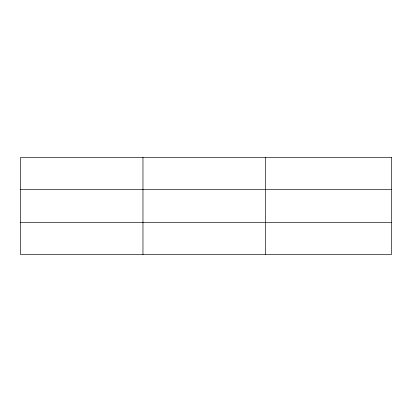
<?xml version="1.0" encoding="UTF-8"?>
<svg xmlns="http://www.w3.org/2000/svg" width="412" height="412" viewBox="0 0 412 412"><rect width="100%" height="100%" fill="white"/><g stroke="black" fill="none" stroke-linecap="round" stroke-linejoin="round"><path stroke-width="0.62" d="M142.964 254.631L142.964 157.369M265.328 254.631L265.328 157.369M20.6 189.463L391.4 189.463M20.6 222.537L391.4 222.537M391.4 157.369L391.4 254.631L20.6 254.631L20.6 157.369L391.4 157.369"/></g></svg>
